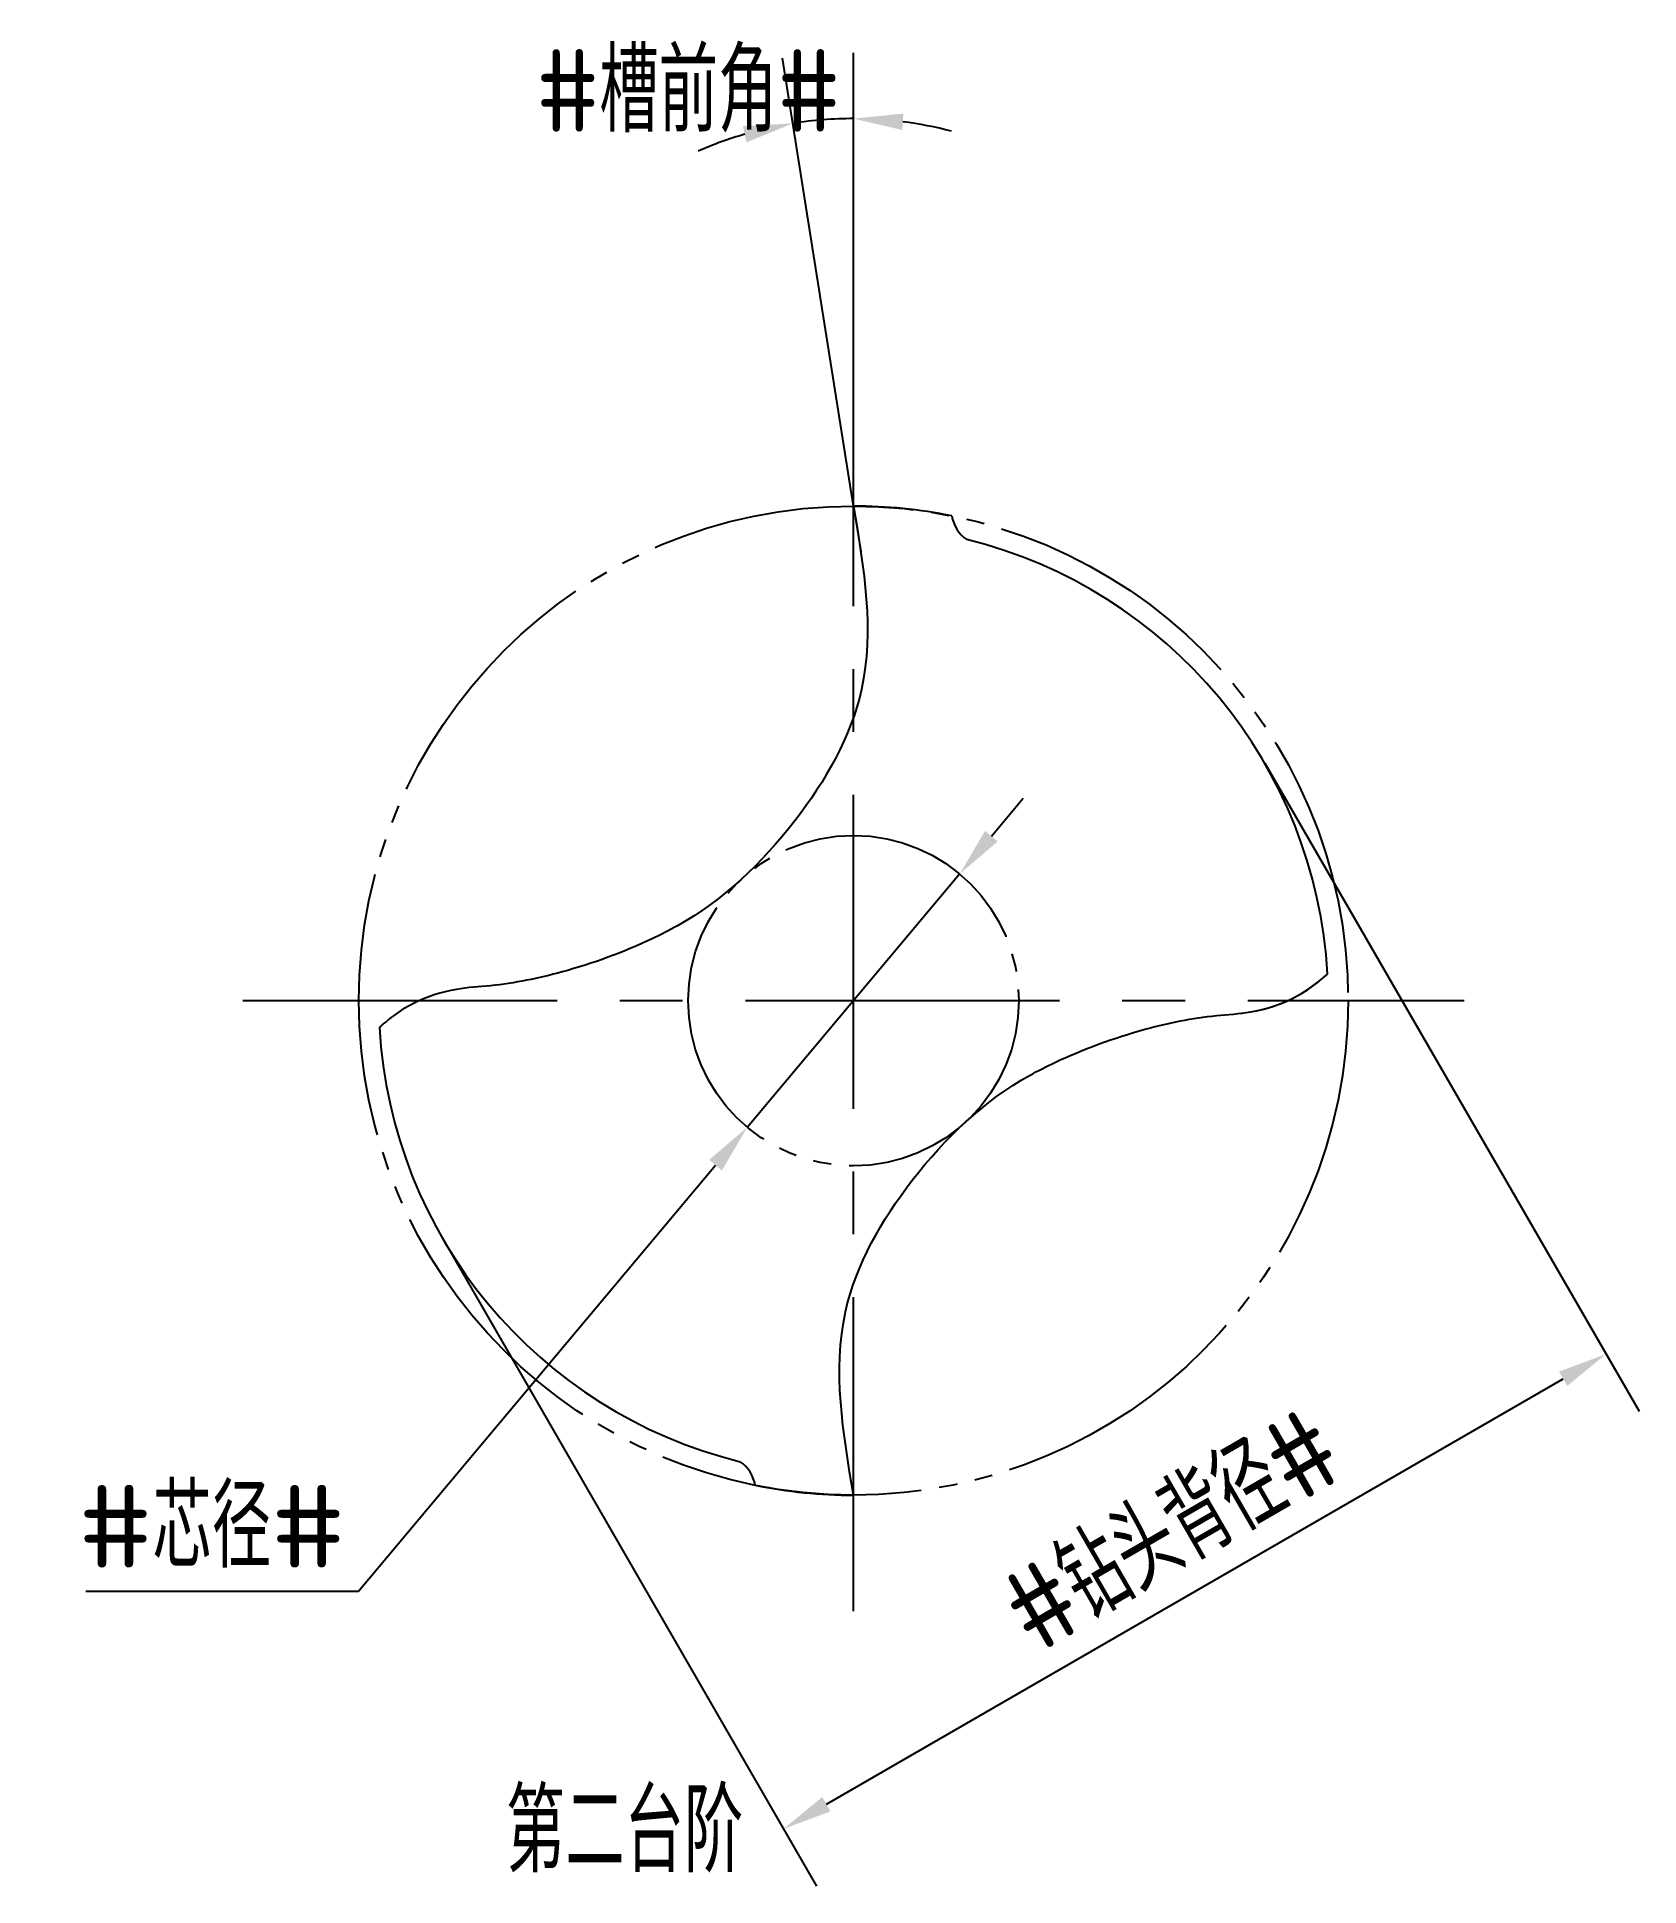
# Model space of a CAD drawing. Header units: millimetres. Extents: x 1997.9 to 2046.5, y 2502.2 to 2558.3.
import ezdxf

# ---------------------------------------------------------------- set-up
doc = ezdxf.new("R2010")
doc.units = ezdxf.units.MM
for name, pattern in [('ACAD_ISO04W100', [30, 24, -3, 0, -3]), ('CENTER', [50.8, 31.75, -6.35, 6.35, -6.35]), ('JIS_09_08', [10.75, 8, -0.55, 0.55, -0.55, 0.55, -0.55])]:
    doc.linetypes.add(name, pattern=pattern)
for name, color, linetype in [('中心线', 2, 'ACAD_ISO04W100'), ('标注', 7, 'Continuous'), ('虚线轮廓', 1, 'Continuous'), ('轮廓', 4, 'Continuous')]:
    doc.layers.add(name, color=color, linetype=linetype)
doc.styles.add('CFST0', font='gbenor.shx', dxfattribs={"bigfont": 'gbcbig.shx'})
doc.dimstyles.new('TYToolDesignC1-1', dxfattribs={"dimtxt": 2.5, "dimasz": 1.5, "dimexe": 2, "dimexo": 0, "dimtad": 1, "dimtoh": 1, "dimdec": 3, "dimdsep": 46, "dimtxsty": 'CFST0', "dimcen": 2.502, "dimclrd": 3, "dimclre": 3, "dimclrt": 3, "dimazin": 2, "dimtfac": 1, "dimtdec": 3, "dimtmove": 0, "dimatfit": 3, "dimfxl": 1, "dimarcsym": 0})

# ---------------------------------------------------------------- blocks, each defined once
blk = doc.blocks.new('*D1')
at = {"layer": 'Defpoints', "color": 0, "transparency": 16777216}
for p in [(2025.858, 2532.87), (2019.418, 2525.19)]:
    blk.add_point(p, dxfattribs=at)
at = {"layer": '标注', "color": 3, "lineweight": -2, "transparency": 16777216}
for p, q in [((2026.822, 2534.019), (2027.786, 2535.168)), ((2025.858, 2532.87), (2019.418, 2525.19)), ((2007.621, 2511.121), (2018.454, 2524.04)), ((1999.356, 2511.121), (2007.621, 2511.121))]:
    blk.add_line(p, q, dxfattribs=at)
at = {"layer": '标注', "color": 3, "transparency": 16777216}
for points in [[(2026.63, 2534.18), (2027.013, 2533.858), (2025.858, 2532.87)], [(2018.263, 2524.201), (2018.646, 2523.88), (2019.418, 2525.19)]]:
    blk.add_solid(points, dxfattribs=at)
at = {"layer": '标注', "color": 3, "transparency": 16777216, "insert": (2003.176, 2513.079), "char_height": 2.5, "attachment_point": 5, "style": 'CFST0'}
blk.add_mtext('{\\fISOCPEUR|b0|i0|c0|p34;#}芯径{\\fISOCPEUR|b0|i0|c0|p34;#}', dxfattribs=at)
blk = doc.blocks.new('*D4')
at = {"layer": 'Defpoints', "color": 0, "transparency": 16777216}
for p in [(2022.024, 2555.765), (2022.638, 2544.03), (2022.638, 2544.03), (2022.638, 2543.09), (2022.918, 2542.26)]:
    blk.add_point(p, dxfattribs=at)
at = {"layer": '标注', "color": 3, "lineweight": -2, "transparency": 16777216}
for q in [(2020.489, 2557.612), (2022.638, 2557.781)]:
    blk.add_line((2022.638, 2544.03), q, dxfattribs=at)
for start, end in [(90, 98.9892), (75.3632, 82.6816), (106.3077, 113.6261)]:
    blk.add_arc((2022.638, 2544.03), 11.751, start, end, dxfattribs=at)
at = {"layer": '标注', "color": 3, "transparency": 16777216}
for points in [[(2024.119, 2555.436), (2024.151, 2555.935), (2022.638, 2555.781)], [(2019.284, 2555.552), (2019.393, 2555.064), (2020.802, 2555.637)]]:
    blk.add_solid(points, dxfattribs=at)
at = {"layer": '标注', "color": 3, "transparency": 16777216, "insert": (2017.628, 2556.617), "char_height": 2.5, "attachment_point": 5, "style": 'CFST0'}
blk.add_mtext('#槽前角#', dxfattribs=at)
blk = doc.blocks.new('*D3')
at = {"layer": 'Defpoints', "color": 0, "transparency": 16777216}
for p in [(2035.118, 2536.23), (2010.168, 2521.83), (2045.463, 2518.311)]:
    blk.add_point(p, dxfattribs=at)
at = {"layer": '标注', "color": 3, "lineweight": -2, "transparency": 16777216}
for p, q in [((2035.118, 2536.23), (2046.463, 2516.579)), ((2010.168, 2521.83), (2021.515, 2502.175)), ((2021.815, 2504.657), (2044.164, 2517.561))]:
    blk.add_line(p, q, dxfattribs=at)
at = {"layer": '标注', "color": 3, "transparency": 16777216}
for points in [[(2044.039, 2517.777), (2044.289, 2517.344), (2045.463, 2518.311)], [(2021.69, 2504.874), (2021.94, 2504.441), (2020.515, 2503.907)]]:
    blk.add_solid(points, dxfattribs=at)
at = {"layer": '标注', "color": 3, "transparency": 16777216, "insert": (2032.277, 2512.974), "char_height": 2.5, "attachment_point": 5, "rotation": 30, "style": 'CFST0'}
blk.add_mtext('#钻头背径#', dxfattribs=at)

msp = doc.modelspace()

# ---------------------------------------------------------------- linework, layer by layer
at = {"layer": '中心线', "linetype": 'CENTER', "ltscale": 0.3}
for p, q in [((2022.638, 2510.5115), (2022.638, 2547.5476)), ((2004.12, 2529.0296), (2041.1561, 2529.0296))]:
    msp.add_line(p, q, dxfattribs=at)
at = {"layer": '虚线轮廓', "color": 7, "linetype": 'JIS_09_08'}
for radius in [15, 5.0128]:
    msp.add_circle((2022.638, 2529.0296), radius, dxfattribs=at)
at = {"layer": '轮廓'}
for q in [(2022.7289, 2543.4847), (2022.8594, 2542.6524)]:
    msp.add_line((2022.638, 2544.0296), q, dxfattribs=at)
for centre, radius, start, end in [((2022.638, 2529.0296), 15, 78.52166, 90), ((2026.6817, 2543.8961), 1.0717, 188.9384, 235.41088), ((2022.638, 2529.0296), 14.4, 3.21366, 76.19846), ((2033.9455, 2533.1271), 4.5, 274.46406, 313.01548), ((2022.638, 2529.0296), 14.4, 183.21366, 256.19846), ((2018.5944, 2514.1631), 1.0717, 8.9384, 55.41088), ((2022.638, 2529.0296), 15, 258.52166, 270)]:
    msp.add_arc(centre, radius, start, end, dxfattribs=at)
for points in [[(2022.638, 2544.0296), (2022.88, 2538.4676), (2020.854, 2534.4784), (2017.2956, 2531.2971), (2016.5316, 2530.906), (2013.7998, 2529.8996), (2011.6274, 2529.4824), (2010.5951, 2529.3715), (2009.2769, 2528.9361), (2008.683, 2528.5708), (2008.2607, 2528.2223)], [(2022.638, 2514.0296), (2022.3961, 2519.5916), (2024.422, 2523.5808), (2027.9805, 2526.7621), (2028.7445, 2527.1531), (2031.4762, 2528.1595), (2033.6487, 2528.5767), (2034.6809, 2528.6876), (2035.9991, 2529.123), (2036.5931, 2529.4884), (2037.0154, 2529.8368)]]:
    msp.add_spline(points, degree=3, dxfattribs=at)

# ---------------------------------------------------------------- texts
at = {"color": 3, "insert": (2012.0944, 2505.0946), "char_height": 2.5, "width": 10.340844, "attachment_point": 1, "style": 'CFST0'}
msp.add_mtext('第二台阶', dxfattribs=at)

# ---------------------------------------------------------------- dimensions: what is measured, and where the dimension line sits
at = {"layer": '标注'}
dim = msp.add_angular_dim_2l(base=(2022.0237, 2555.765), line1=((2022.638, 2544.0296), (2022.638, 2543.0896)), line2=((2022.638, 2544.0296), (2022.918, 2542.2596)), text='#槽前角#', dimstyle='TYToolDesignC1-1', dxfattribs=at)
dim.commit()
dim.dimension.update_dxf_attribs({"geometry": '*D4', "text_midpoint": (2017.628, 2554.6596), "dimtype": 162})
dim = msp.add_linear_dim(base=(2045.4634, 2518.3109), p1=(2010.168, 2521.8296), p2=(2035.118, 2536.2296), angle=30, text='#钻头背径#', dimstyle='TYToolDesignC1-1', dxfattribs=at)
dim.commit()
dim.dimension.update_dxf_attribs({"geometry": '*D3', "text_midpoint": (2033.2625, 2511.2667), "dimtype": 160})
dim = msp.add_diameter_dim_2p(p1=(2025.858, 2532.8696), p2=(2019.418, 2525.1896), text='{\\fISOCPEUR|b0|i0|c0|p34;#}芯径{\\fISOCPEUR|b0|i0|c0|p34;#}', dimstyle='TYToolDesignC1-1', dxfattribs=at)
dim.commit()
dim.dimension.update_dxf_attribs({"geometry": '*D1', "text_midpoint": (2003.1759, 2511.1208), "dimtype": 163})

doc.saveas('drawing.dxf')
